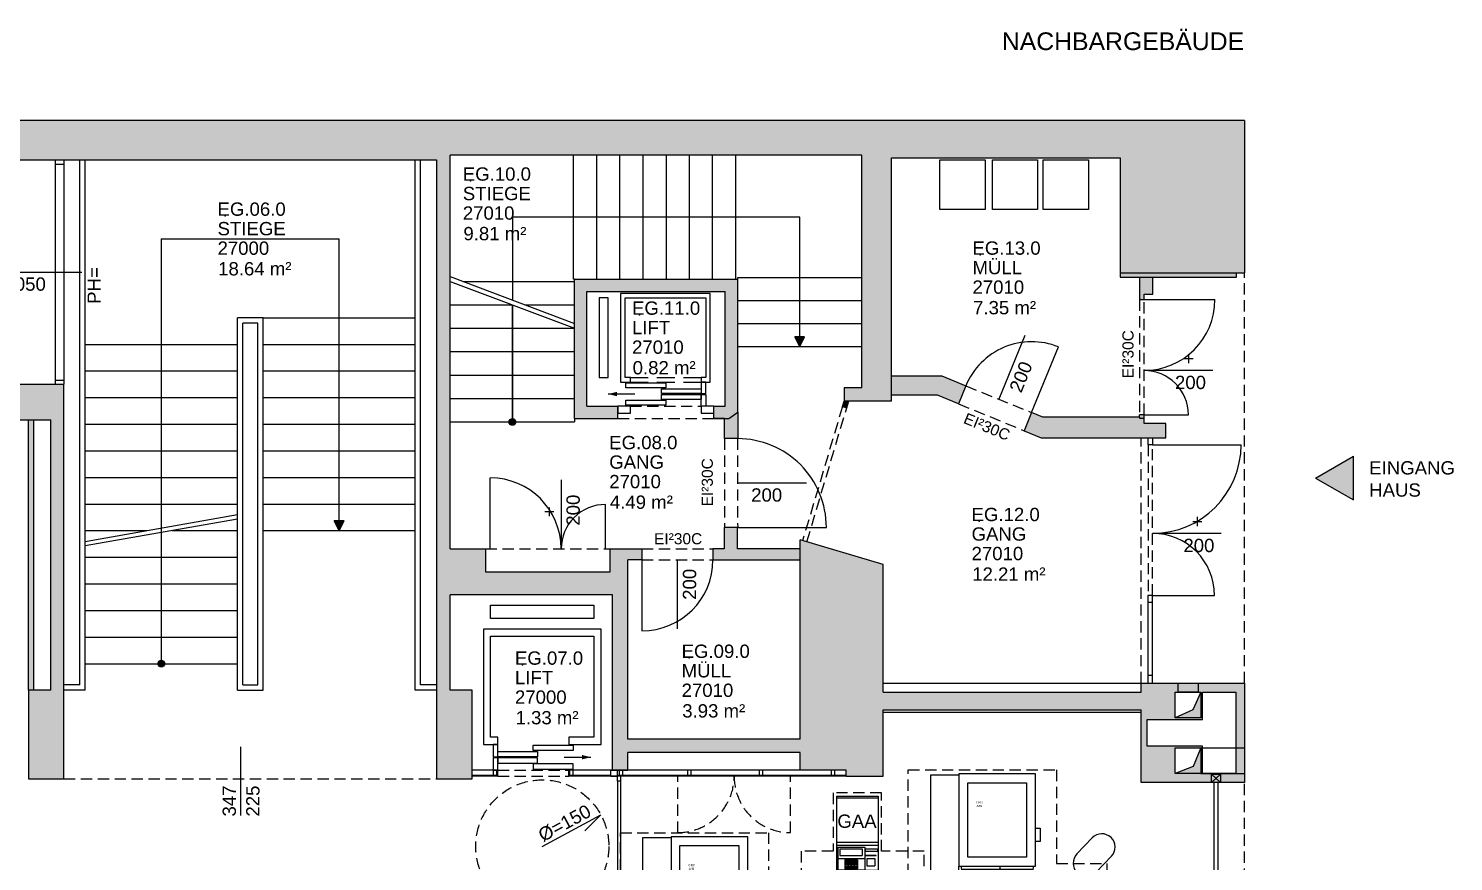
# Model space of a CAD drawing. Header units: centimetres. Extents: x 27325 to 30593, y 7169 to 9080.
# Drawn here: x 28933 to 30540, y 8141 to 9080 of the extents above; entities that cross this region are included whole.
import ezdxf
from ezdxf.enums import TextEntityAlignment as Align

# ---------------------------------------------------------------- set-up
doc = ezdxf.new("R2018")
doc.units = ezdxf.units.CM
doc.header["$LTSCALE"] = 2
doc.linetypes.add('GESTRICHELT', pattern=[0.75, 0.5, -0.25])
doc.linetypes.add('VERDECKT', pattern=[9.525, 6.35, -3.175])
for name, color, linetype in [('ARC-Fenster', 5, 'Continuous'), ('ARC-Fenster-nv', 5, 'Continuous'), ('ARC-Kamin', 7, 'Continuous'), ('ARC-Lift', 7, 'Continuous'), ('ARC-Tueren', 5, 'Continuous'), ('ARC-Tueren-nv', 5, 'Continuous'), ('BE-T', 7, 'Continuous'), ('BE-T-PM', 7, 'Continuous'), ('BE-T-RNBVBF', 7, 'Continuous'), ('BS-BH-AL', 251, 'VERDECKT'), ('BS-G', 30, 'Continuous'), ('BS-STT-A', 203, 'Continuous'), ('BS-WA-C-NT', 253, 'Continuous'), ('BS-WA-C-T', 253, 'Continuous'), ('BS-WA-S-NT', 201, 'Continuous'), ('BS-WA-S-T', 201, 'Continuous'), ('BS-WA-V-NT', 203, 'VERDECKT'), ('BS-WA-V-T', 203, 'VERDECKT'), ('HB-KO-GLA-S', 132, 'Continuous'), ('HB-KO-GLA-V', 134, 'VERDECKT'), ('HB-KO-MET-S', 150, 'Continuous'), ('HB-KO-MET-V', 152, 'VERDECKT'), ('HB-ZU-MOE', 42, 'Continuous'), ('HB-ZU-MOE-SB', 202, 'Continuous'), ('HB-ZU-TE-SB', 16, 'Continuous')]:
    doc.layers.add(name, color=color, linetype=linetype)
doc.styles.add('MOE', font='arial.ttf')
doc.styles.add('RNB', font='arial.ttf', dxfattribs={"width": 0.8})
doc.styles.get("Standard").update_dxf_attribs({"font": 'arial.ttf'})

# ---------------------------------------------------------------- blocks, each defined once
blk = doc.blocks.new('RNB-VBF')
at = {"layer": 'BE-T-PM'}
blk.add_point((0, 0), dxfattribs=at)
at = {"layer": 'BE-T-RNBVBF', "style": 'RNB'}
for tag, p in [('RAUM_NUMMER', (-8.6, 0.1)), ('RAUM_BEZEICHNUNG', (-8.6, -21.9)), ('RAUM_NUMMER_OE', (-8.6, -43.9)), ('FLAECHE', (-7.9, -67.1))]:
    blk.add_attdef(tag, p, '', height=15, dxfattribs=at)
for tag, p, height, flags in [('BELEGUNG_MAX', (72.4, -52.8), 2.5, 9), ('BELEGUNG_AUS_MOEBLIERUNGSPLAN', (72.4, -56.9), 2.5, 9), ('ID', (72.4, -61.1), 2.5, 9), ('ID_RNB', (72.4, -65.3), 2.5, 9), ('RAUM_NUMMER_PLATZHALTER', (-9.2, -89.3), 15, 1), ('BEMERKUNG', (72.4, -69.4), 2.5, 9), ('RAUM_HOEHE', (72.4, -73.4), 2.5, 9), ('RAUM_FUNKTION', (72.4, -77.4), 2.5, 9), ('RAUM_AUFBAU', (72.4, -81.4), 2.5, 9), ('BODENBELAG_AUS_PLAN', (-9.2, -111.3), 15, 1), ('RAUM_MIETEINHEIT', (72.4, -85.4), 2.5, 9)]:
    blk.add_attdef(tag, p, '', height=height, dxfattribs=dict(at, flags=flags))
blk = doc.blocks.new('*U32')
for p, q in [((-23.5, 0), (-23.5, -83.2)), ((-23.5, 0), (23.5, 0)), ((23.5, 0), (23.5, -83.2)), ((-23.5, -1.9), (23.5, -1.9)), ((-23.5, -51.8), (23.5, -51.8)), ((-23.5, -55.3), (23.5, -55.3)), ((-22, -57.3), (-22, -82.8)), ((-22, -57.3), (8.5, -57.3)), ((-19.5, -59.4), (5.6, -59.4)), ((-19.5, -59.4), (-19.5, -66.7)), ((5.6, -59.4), (5.6, -66.7)), ((8.5, -57.3), (8.5, -82.8)), ((9.1, -59.4), (23, -59.4)), ((9.1, -59.4), (9.1, -61.9)), ((9.1, -61.9), (23, -61.9)), ((23, -59.4), (23, -61.9)), ((-22, -70.3), (8.5, -70.3)), ((-19.5, -66.7), (5.6, -66.7)), ((-13.8, -71.8), (-13.8, -81.7)), ((0.2, -74.3), (-13.8, -74.3)), ((0.2, -79.3), (-13.8, -79.3)), ((-13.8, -71.8), (0.2, -71.8)), ((0.2, -76.8), (-13.8, -76.8)), ((-13.5, -72), (-10.6, -72)), ((-13.5, -74.1), (-13.5, -72)), ((-10.6, -74.1), (-13.5, -74.1)), ((-13.5, -74.5), (-10.6, -74.5)), ((-13.5, -76.6), (-13.5, -74.5)), ((-10.6, -76.6), (-13.5, -76.6)), ((-13.5, -76.9), (-10.6, -76.9)), ((-13.5, -79.1), (-13.5, -76.9)), ((-10.6, -79.1), (-13.5, -79.1)), ((-13.5, -79.4), (-10.6, -79.4)), ((-13.5, -81.6), (-13.5, -79.4)), ((-10.6, -72), (-10.6, -74.1)), ((-10.6, -74.5), (-10.6, -76.6)), ((-10.6, -76.9), (-10.6, -79.1)), ((-10.6, -79.4), (-10.6, -81.6)), ((-10.3, -71.8), (-10.3, -81.7)), ((-10, -74.1), (-10, -72)), ((-10, -72), (-7.2, -72)), ((-7.2, -74.1), (-10, -74.1)), ((-10, -76.6), (-10, -74.5)), ((-10, -74.5), (-7.2, -74.5)), ((-7.2, -76.6), (-10, -76.6)), ((-10, -79.1), (-10, -76.9)), ((-10, -76.9), (-7.2, -76.9)), ((-7.2, -79.1), (-10, -79.1)), ((-10, -81.6), (-10, -79.4)), ((-10, -79.4), (-7.2, -79.4)), ((-7.2, -72), (-7.2, -74.1)), ((-7.2, -74.5), (-7.2, -76.6)), ((-7.2, -76.9), (-7.2, -79.1)), ((-7.2, -79.4), (-7.2, -81.6)), ((-6.9, -71.8), (-6.9, -81.7)), ((-6.6, -74.1), (-6.6, -72)), ((-6.6, -72), (-3.7, -72)), ((-3.7, -74.1), (-6.6, -74.1)), ((-6.6, -74.5), (-3.7, -74.5)), ((-6.6, -76.6), (-6.6, -74.5)), ((-3.7, -76.6), (-6.6, -76.6)), ((-6.6, -79.1), (-6.6, -76.9)), ((-6.6, -76.9), (-3.7, -76.9)), ((-3.7, -79.1), (-6.6, -79.1)), ((-6.6, -81.6), (-6.6, -79.4)), ((-6.6, -79.4), (-3.7, -79.4)), ((-3.7, -72), (-3.7, -74.1)), ((-3.7, -74.5), (-3.7, -76.6)), ((-3.7, -76.9), (-3.7, -79.1)), ((-3.7, -79.4), (-3.7, -81.6)), ((-3.5, -71.8), (-3.5, -81.7)), ((-3.2, -74.1), (-3.2, -72)), ((-3.2, -72), (-0.1, -72)), ((-0.1, -74.1), (-3.2, -74.1)), ((-3.2, -74.5), (-0.1, -74.5)), ((-3.2, -76.6), (-3.2, -74.5)), ((-0.1, -76.6), (-3.2, -76.6)), ((-3.2, -79.1), (-3.2, -76.9)), ((-3.2, -76.9), (-0.1, -76.9)), ((-0.1, -79.1), (-3.2, -79.1)), ((-3.2, -81.6), (-3.2, -79.4)), ((-3.2, -79.4), (-0.1, -79.4)), ((-0.1, -72), (-0.1, -74.1)), ((-0.1, -74.5), (-0.1, -76.6)), ((-0.1, -76.9), (-0.1, -79.1)), ((-0.1, -79.4), (-0.1, -81.6)), ((0.2, -71.8), (0.2, -81.7)), ((9.5, -66.4), (21.5, -66.4)), ((9.5, -66.8), (9.5, -66.4)), ((9.5, -66.8), (21.5, -66.8)), ((11, -70.3), (20, -70.3)), ((11, -70.3), (11, -78.3)), ((11, -78.3), (20, -78.3)), ((20, -70.3), (20, -78.3)), ((21.5, -66.8), (21.5, -66.4)), ((-23.5, -83.2), (23.5, -83.2)), ((-22, -82.8), (8.5, -82.8)), ((-13.8, -81.7), (0.2, -81.7)), ((-10.6, -81.6), (-13.5, -81.6)), ((-7.2, -81.6), (-10, -81.6)), ((-3.7, -81.6), (-6.6, -81.6)), ((-0.1, -81.6), (-3.2, -81.6))]:
    blk.add_line(p, q)
at = {"linetype": 'VERDECKT'}
blk.add_lwpolyline([(27.3, 3.8), (-27.3, 3.8), (-27.3, -62), (-63.3, -62), (-63.3, -155), (75.3, -155), (75.3, -62), (27.3, -62), (27.3, 3.8), (27.3, 3.8)], close=True, dxfattribs=at)
at = {"style": 'MOE'}
blk.add_attdef('BEZEICHNUNG', (-22.4, -35.6), '', height=15, dxfattribs=at)
at = {"style": 'MOE', "flags": 1}
for tag, p in [('INVENTARNUMMER', (-22.4, -101.1)), ('HERSTELLER', (-22.4, -116.1)), ('DB_ID', (-22.4, -131.1)), ('BEMERKUNG', (-22.4, -146.1))]:
    blk.add_attdef(tag, p, '', height=12.5, dxfattribs=at)
blk = doc.blocks.new('*U16')
blk.add_hatch(color=7).paths.add_polyline_path([(3.75, 0, 1), (-3.75, 0, 1)])
at = {"color": 7}
blk.add_line((0, 479), (0, 0), dxfattribs=at)
blk.add_circle((0, 0), 3.75, dxfattribs=at)
blk = doc.blocks.new('*U17')
blk.add_hatch(color=7).paths.add_polyline_path([(5.5, 317.9), (0, 329), (-5.5, 317.9)])
at = {"color": 7}
for p, q in [((0, 329), (-5.5, 317.9)), ((0, 329), (0, 0)), ((0, 329), (5.5, 317.9)), ((-5.5, 317.9), (5.5, 317.9))]:
    blk.add_line(p, q, dxfattribs=at)
blk = doc.blocks.new('*U18')
blk.add_hatch(color=7).paths.add_polyline_path([(3.7, 0, 1), (-3.7, 0, 1)])
at = {"color": 7}
blk.add_line((0, 132.1), (0, 0), dxfattribs=at)
blk.add_circle((0, 0), 3.75, dxfattribs=at)
blk = doc.blocks.new('*U19')
blk.add_hatch(color=7).paths.add_polyline_path([(5.5, 134.9), (0, 146), (-5.5, 134.9)])
at = {"color": 7}
for p, q in [((0, 146), (-5.5, 134.9)), ((0, 146), (0, 0)), ((0, 146), (5.5, 134.9)), ((-5.5, 134.9), (5.5, 134.9))]:
    blk.add_line(p, q, dxfattribs=at)
blk = doc.blocks.new('*U85')
at = {"layer": 'ARC-Tueren-nv'}
blk.add_line((0, -77.6), (0, 0), dxfattribs=at)
at = {"layer": 'ARC-Tueren-nv', "flags": 1}
for tag, p in [('FLAECHE', (-104, 60.3)), ('MATERIAL', (-104, 50.3)), ('FARBE', (-104, 41.7)), ('BEMERKUNG', (-104, 33.2)), ('ANLAGENGRUPPE', (-104, 17.8)), ('DB_ID', (-104, 24.6))]:
    blk.add_attdef(tag, p, '', height=5, dxfattribs=at)
at = {"layer": 'ARC-Tueren-nv'}
blk.add_attdef('TUER-NR', text='', height=12.5, dxfattribs=at).set_placement((0, 1.9), align=Align.CENTER)
for tag, p in [('BREITE', (-5.6, -78.7)), ('HOEHE', (21, -78.8))]:
    blk.add_attdef(tag, p, '', height=15, rotation=90, dxfattribs=at)
blk = doc.blocks.new('*U31')
at = {"layer": 'ARC-Fenster'}
for p, q in [((-126.5, -44.6), (126.5, -44.6)), ((-126.5, -54.6), (126.5, -54.6))]:
    blk.add_line(p, q, dxfattribs=at)
at = {"layer": 'ARC-Fenster-nv'}
for p, q in [((0, -172.9), (0, -24.6)), ((-121.7, -54.6), (-121.7, -44.6)), ((121.7, -54.6), (121.7, -44.6))]:
    blk.add_line(p, q, dxfattribs=at)
blk.add_text('PH=', height=15, rotation=180, dxfattribs=at).set_placement((35.8, -3.1))
at = {"layer": 'ARC-Fenster-nv', "flags": 1}
for tag, p in [('FLAECHE', (-128, 79.7)), ('TIEFE', (-128, 63.1)), ('MATERIAL', (-128, 71.4)), ('AUSSENJALOUSIE', (-128, 46.3)), ('FENSTERTYP', (-128, 54.7)), ('ANTRIEB', (-128, 38)), ('G-WERT', (-128, 29.7)), ('FARBE', (-128, 21.3)), ('BEMERKUNG', (-128, 13)), ('ANLAGENGRUPPE', (-128, -2.1)), ('DB_ID', (-128, 4.7))]:
    blk.add_attdef(tag, p, '', height=5, dxfattribs=at)
at = {"layer": 'ARC-Fenster-nv'}
for tag, rotation, p in [('PH', 180, (-12.3, -17.9)), ('BRANDSCHUTZ-KL', 360, (-19.8, -130.7))]:
    blk.add_attdef(tag, text='', height=15, rotation=rotation, dxfattribs=at).set_placement(p, align=Align.TOP_LEFT)
at = {"layer": 'ARC-Fenster-nv', "flags": 2}
blk.add_attdef('BREITE1', (-6, -111.4), '', height=15, rotation=90, dxfattribs=at)
at = {"layer": 'ARC-Fenster-nv'}
blk.add_attdef('HOEHE', (21.1, -111.6), '', height=15, rotation=90, dxfattribs=at)
blk = doc.blocks.new('*U41')
for p, q in [((-40.6, -103.8), (-40.3, -109.9)), ((-40.4, -107.4), (40.4, -107.4)), ((-38.3, -110.3), (-39.8, -110.3)), ((-38.1, -110.6), (-37.9, -114.7)), ((-36.2, -107.4), (-36.2, -114.7)), ((3.5, -113.9), (3.5, -103.8)), ((5.3, -113.2), (5.3, -107.4)), ((36.1, -107.4), (36.1, -110)), ((39.8, -110.3), (36.4, -110.3)), ((40.5, -103.8), (40.3, -109.8)), ((-36.5, -115), (-37.6, -115)), ((3.5, -113), (-36.2, -113)), ((-36.2, -113.7), (-36.1, -113.7)), ((-30.4, -114.5), (-30.4, -121.4)), ((-28.4, -123.4), (-4.4, -123.4)), ((-2.4, -114.5), (-2.4, -121.4))]:
    blk.add_line(p, q)
at = {"linetype": 'VERDECKT'}
blk.add_lwpolyline([(-100.3, 4.6), (66.8, 4.6), (66.8, -100.9), (123.6, -100.9), (123.6, -247.4), (123.6, -247.4), (123.6, -247.4), (123.6, -247.4), (123.6, -247.4), (-100.3, -247.4)], close=True, dxfattribs=at)
for points in [[(43.2, 0), (-43.2, 0), (-43.2, -103.8), (43.2, -103.8)], [(-33.2, -10), (33.2, -10), (33.2, -93.8), (-33.2, -93.8)]]:
    blk.add_lwpolyline(points, close=True)
for points in [[(-43.2, -1.3), (-75.3, -1.3), (-75.3, -108.8), (-43.2, -108.8), (-43.2, -103.8)], [(43.2, -61), (48.3, -61), (48.3, -76.2), (43.2, -76.2)]]:
    blk.add_lwpolyline(points)
for centre, radius, start, end in [((-39.8, -109.8), 0.5, 182.001, 270), ((-38.3, -110.6), 0.29, 0.3052, 83.7732), ((-16.3, 92.1), 201.5, 264.3358, 275.642), ((36.4, -110), 0.3, 180.5003, 270), ((39.8, -109.8), 0.5, 269.9971, 357.9975), ((-37.6, -114.7), 0.3, 182.0016, 270), ((-36.5, -114.7), 0.3, 270, 359.4997), ((-35.9, -113.7), 0.2, 177.7531, 263.1425), ((-16.2, 50), 165.1, 263.1422, 277.3202), ((-28.4, -121.4), 2, 180, 269.9946), ((-4.4, -121.4), 2, 269.9946, 0), ((4.8, -113.2), 0.5, 277.32, 359.5002)]:
    blk.add_arc(centre, radius, start, end)
blk.add_ellipse((19.9, 66.7), major_axis=(0, 177.4), ratio=0.972504, start_param=3.057159, end_param=3.236086)
at = {"lineweight": 30, "flags": 104}
blk.add_attdef('BEZEICHNUNG', text='', height=15, dxfattribs=at).set_placement((-23.7, -30.8), align=Align.TOP_LEFT)
at = {"style": 'MOE', "flags": 1}
for tag, p in [('INVENTARNUMMER', (-68.2, -146.1)), ('HERSTELLER', (-68.2, -161.1)), ('DB_ID', (-68.2, -176.1)), ('BEMERKUNG', (-68.2, -191.1))]:
    blk.add_attdef(tag, p, '', height=12.5, dxfattribs=at)
blk = doc.blocks.new('*U81')
for p, q in [((0, 15), (25, 15)), ((25, -15), (0, -15))]:
    blk.add_line(p, q)
for centre, start, end in [((0, 0), 90, 270), ((25, 0), 270, 90)]:
    blk.add_arc(centre, 15, start, end)
at = {"style": 'MOE', "flags": 1}
for tag, p, height in [('BEZEICHNUNG', (-5.2, -48.6), 15), ('HOEHE', (-5.2, -66.3), 12.5), ('HERSTELLER', (-5.2, -82.8), 12.5), ('INVENTARNUMMER', (-5.2, -101), 12.5)]:
    blk.add_attdef(tag, p, '', height=height, dxfattribs=at)
blk = doc.blocks.new('*U210')
at = {"layer": 'ARC-Tueren'}
for p, q in [((-49.6, -30.8), (-49.6, -80.8)), ((80.4, -30.8), (80.4, -110.8))]:
    blk.add_line(p, q, dxfattribs=at)
for centre, radius, start, end in [((-49.6, -30.8), 50, 270, 0), ((80.4, -30.8), 80, 180, 270)]:
    blk.add_arc(centre, radius, start, end, dxfattribs=at)
at = {"layer": 'ARC-Tueren-nv'}
blk.add_line((0.4, -108.4), (0.4, -30.8), dxfattribs=at)
at = {"layer": 'ARC-Tueren-nv', "insert": (21.5, -75.2), "char_height": 15, "width": 48.816, "attachment_point": 1, "rotation": 270}
blk.add_mtext('+', dxfattribs=at)
at = {"layer": 'ARC-Tueren-nv', "flags": 1}
for tag, p in [('TUERTYP', (-98.7, 37.7)), ('FLAECHE', (-98.7, 29.2)), ('ANSCHLAGTYP', (-98.7, 12)), ('DORNMASS', (-98.7, 20.6)), ('MATERIAL', (-98.7, 3.5)), ('FARBE', (-98.7, -5.1)), ('BEMERKUNG', (-98.7, -13.7)), ('ANLAGENGRUPPE', (-98.7, -29.4)), ('DB_ID', (-98.7, -22.3))]:
    blk.add_attdef(tag, p, '', height=5, dxfattribs=at)
at = {"layer": 'ARC-Tueren-nv'}
for tag, p in [('BRANDSCHUTZ-KL', (18.6, -19.1)), ('TUER-NR', (0.4, -30.7))]:
    blk.add_attdef(tag, text='', height=12.5, dxfattribs=at).set_placement(p, align=Align.CENTER)
at = {"layer": 'ARC-Tueren-nv', "flags": 2}
for tag, p in [('BREITE1', (5.8, -47.8)), ('BREITE2', (6.6, -86.1))]:
    blk.add_attdef(tag, p, '', height=15, rotation=270, dxfattribs=at)
at = {"layer": 'ARC-Tueren-nv'}
blk.add_attdef('HOEHE', (-20.6, -65.8), '', height=15, rotation=270, dxfattribs=at)
blk = doc.blocks.new('*U211')
at = {"layer": 'ARC-Tueren'}
for p, q in [((-69.6, -18.6), (-69.6, -88.6)), ((100.4, -18.6), (100.4, -118.6))]:
    blk.add_line(p, q, dxfattribs=at)
for centre, radius, start, end in [((-69.6, -18.6), 70, 270, 0), ((100.4, -18.6), 100, 180, 270)]:
    blk.add_arc(centre, radius, start, end, dxfattribs=at)
at = {"layer": 'ARC-Tueren-nv'}
blk.add_line((0.4, -96.2), (0.4, -18.6), dxfattribs=at)
at = {"layer": 'ARC-Tueren-nv', "insert": (21.5, -63.1), "char_height": 15, "width": 48.816, "attachment_point": 1, "rotation": 270}
blk.add_mtext('+', dxfattribs=at)
at = {"layer": 'ARC-Tueren-nv', "flags": 1}
for tag, p in [('TUERTYP', (-98.7, 49.9)), ('FLAECHE', (-98.7, 41.3)), ('DORNMASS', (-98.7, 32.8)), ('ANSCHLAGTYP', (-98.7, 24.2)), ('MATERIAL', (-98.7, 15.6)), ('FARBE', (-98.7, 7.1)), ('BEMERKUNG', (-98.7, -1.5)), ('ANLAGENGRUPPE', (-98.7, -17.2)), ('DB_ID', (-98.7, -10.1))]:
    blk.add_attdef(tag, p, '', height=5, dxfattribs=at)
at = {"layer": 'ARC-Tueren-nv'}
for tag, p in [('BRANDSCHUTZ-KL', (0.1, -1.7)), ('TUER-NR', (0.4, -18.6))]:
    blk.add_attdef(tag, text='', height=12.5, dxfattribs=at).set_placement(p, align=Align.CENTER)
at = {"layer": 'ARC-Tueren-nv', "flags": 2}
for tag, p in [('BREITE1', (5.8, -26.7)), ('BREITE2', (6.6, -73.9))]:
    blk.add_attdef(tag, p, '', height=15, rotation=270, dxfattribs=at)
at = {"layer": 'ARC-Tueren-nv'}
blk.add_attdef('HOEHE', (-20.6, -53.6), '', height=15, rotation=270, dxfattribs=at)
blk = doc.blocks.new('*U194')
at = {"layer": 'ARC-Tueren'}
blk.add_line((-40, -22.4), (-40, -102.4), dxfattribs=at)
blk.add_arc((-40, -22.4), 80, 270, 0, dxfattribs=at)
at = {"layer": 'ARC-Tueren-nv'}
blk.add_line((0, -100), (0, -22.4), dxfattribs=at)
at = {"layer": 'ARC-Tueren-nv', "flags": 1}
for tag, p in [('TUERTYP', (-99.1, 46.1)), ('FLAECHE', (-99.1, 37.6)), ('DORNMASS', (-99.1, 29)), ('ANSCHLAGTYP', (-99.1, 20.4)), ('MATERIAL', (-99.1, 11.9)), ('FARBE', (-99.1, 3.3)), ('DB_ID', (-99.1, -3.8)), ('ANLAGENGRUPPE', (-99.1, -10.9))]:
    blk.add_attdef(tag, p, '', height=5, dxfattribs=at)
at = {"layer": 'ARC-Tueren-nv'}
for tag, p in [('BRANDSCHUTZ-KL', (0.6, 17.6)), ('TUER-NR', (-32.6, -38.4))]:
    blk.add_attdef(tag, text='', height=12.5, rotation=180, dxfattribs=at).set_placement(p, align=Align.CENTER)
blk.add_attdef('BEMERKUNG', text='', height=12.5, dxfattribs=at).set_placement((3.7, -5.3), align=Align.CENTER)
blk.add_attdef('HOEHE', (-21, -37.7), '', height=15, rotation=270, dxfattribs=at)
at = {"layer": 'ARC-Tueren-nv', "flags": 2}
blk.add_attdef('BREITE1', (6, -37.7), '', height=15, rotation=270, dxfattribs=at)
blk = doc.blocks.new('*U195')
at = {"layer": 'ARC-Tueren'}
blk.add_line((-50, -22.4), (-50, -122.4), dxfattribs=at)
blk.add_arc((-50, -22.4), 100, 270, 0, dxfattribs=at)
at = {"layer": 'ARC-Tueren-nv'}
blk.add_line((0, -100), (0, -22.4), dxfattribs=at)
at = {"layer": 'ARC-Tueren-nv', "flags": 1}
for tag, p in [('TUERTYP', (-99.1, 46.1)), ('FLAECHE', (-99.1, 37.6)), ('DORNMASS', (-99.1, 29)), ('ANSCHLAGTYP', (-99.1, 20.4)), ('MATERIAL', (-99.1, 11.9)), ('FARBE', (-99.1, 3.3)), ('DB_ID', (-99.1, -3.8)), ('ANLAGENGRUPPE', (-99.1, -10.9))]:
    blk.add_attdef(tag, p, '', height=5, dxfattribs=at)
at = {"layer": 'ARC-Tueren-nv'}
for tag, p in [('BRANDSCHUTZ-KL', (0.8, 5.6)), ('BEMERKUNG', (3.7, -5.3))]:
    blk.add_attdef(tag, text='', height=12.5, dxfattribs=at).set_placement(p, align=Align.CENTER)
blk.add_attdef('TUER-NR', text='', height=12.5, rotation=180, dxfattribs=at).set_placement((-32.6, -38.4), align=Align.CENTER)
blk.add_attdef('HOEHE', (-21, -37.7), '', height=15, rotation=270, dxfattribs=at)
at = {"layer": 'ARC-Tueren-nv', "flags": 2}
blk.add_attdef('BREITE1', (6, -37.7), '', height=15, rotation=270, dxfattribs=at)
blk = doc.blocks.new('*U196')
at = {"layer": 'ARC-Tueren'}
blk.add_line((-40, -12.4), (-40, -92.4), dxfattribs=at)
blk.add_arc((-40, -12.4), 80, 270, 0, dxfattribs=at)
at = {"layer": 'ARC-Tueren-nv'}
blk.add_line((0, -90), (0, -12.4), dxfattribs=at)
at = {"layer": 'ARC-Tueren-nv', "flags": 1}
for tag, p in [('TUERTYP', (-99.1, 56.1)), ('FLAECHE', (-99.1, 47.6)), ('ANSCHLAGTYP', (-99.1, 30.4)), ('DORNMASS', (-99.1, 39)), ('MATERIAL', (-99.1, 21.9)), ('FARBE', (-99.1, 13.3)), ('ANLAGENGRUPPE', (-99.1, -0.9)), ('DB_ID', (-99.1, 6.2))]:
    blk.add_attdef(tag, p, '', height=5, dxfattribs=at)
at = {"layer": 'ARC-Tueren-nv'}
for tag, p in [('BRANDSCHUTZ-KL', (0.8, 5.2)), ('BEMERKUNG', (3.7, 4.7)), ('TUER-NR', (-29.9, -92.8))]:
    blk.add_attdef(tag, text='', height=12.5, dxfattribs=at).set_placement(p, align=Align.CENTER)
at = {"layer": 'ARC-Tueren-nv', "flags": 2}
blk.add_attdef('BREITE1', (-6, -57.4), '', height=15, rotation=90, dxfattribs=at)
at = {"layer": 'ARC-Tueren-nv'}
blk.add_attdef('HOEHE', (21, -57.4), '', height=15, rotation=90, dxfattribs=at)
blk = doc.blocks.new('*U212')
at = {"layer": 'ARC-Tueren'}
for p, q in [((-49.6, -18.6), (-49.6, -68.6)), ((80.4, -18.6), (80.4, -98.6))]:
    blk.add_line(p, q, dxfattribs=at)
for centre, radius, start, end in [((-49.6, -18.6), 50, 270, 0), ((80.4, -18.6), 80, 180, 270)]:
    blk.add_arc(centre, radius, start, end, dxfattribs=at)
at = {"layer": 'ARC-Tueren-nv'}
blk.add_line((0.4, -96.2), (0.4, -18.6), dxfattribs=at)
at = {"layer": 'ARC-Tueren-nv', "insert": (21.5, -54.2), "char_height": 15, "width": 48.816, "attachment_point": 1, "rotation": 270}
blk.add_mtext('+', dxfattribs=at)
at = {"layer": 'ARC-Tueren-nv', "flags": 1}
for tag, p in [('TUERTYP', (-98.7, 49.9)), ('FLAECHE', (-98.7, 41.3)), ('DORNMASS', (-98.7, 32.8)), ('ANSCHLAGTYP', (-98.7, 24.2)), ('MATERIAL', (-98.7, 15.6)), ('FARBE', (-98.7, 7.1)), ('BEMERKUNG', (-98.7, -1.5)), ('ANLAGENGRUPPE', (-98.7, -17.2)), ('DB_ID', (-98.7, -10.1))]:
    blk.add_attdef(tag, p, '', height=5, dxfattribs=at)
at = {"layer": 'ARC-Tueren-nv'}
for tag, p in [('BRANDSCHUTZ-KL', (0.1, -1.7)), ('TUER-NR', (0.4, -18.6))]:
    blk.add_attdef(tag, text='', height=12.5, dxfattribs=at).set_placement(p, align=Align.CENTER)
at = {"layer": 'ARC-Tueren-nv', "flags": 2}
for tag, p in [('BREITE1', (5.8, -27.5)), ('BREITE2', (6.6, -65.1))]:
    blk.add_attdef(tag, p, '', height=15, rotation=270, dxfattribs=at)
at = {"layer": 'ARC-Tueren-nv'}
blk.add_attdef('HOEHE', (-20.6, -44.7), '', height=15, rotation=270, dxfattribs=at)

msp = doc.modelspace()

# ---------------------------------------------------------------- hatches: boundary and pattern name
at = {"layer": 'ARC-Kamin'}
h = msp.add_hatch(color=256, dxfattribs=at)
h.paths.add_polyline_path([(30225.7, 8302.8), (30254.6, 8302.8), (30254.6, 8331.9), (30245.8, 8311.8)])
h.paths.add_polyline_path([(30254.6, 8269.1), (30246.2, 8248.1), (30225.7, 8239.9), (30254.6, 8239.9)])
at = {"layer": 'BE-T'}
msp.add_hatch(color=256, dxfattribs=at).paths.add_polyline_path([(30384.1, 8573.2), (30426.6, 8548.7), (30426.6, 8597.7)])
at = {"layer": 'BS-WA-C-NT'}
h = msp.add_hatch(color=256, dxfattribs=at)
h.dxf.hatch_style = 1
h.paths.add_polyline_path([(30294.8, 8804.4), (30163.6, 8804.4), (30163.6, 8799.6), (30294.8, 8799.6)])
h.paths.add_polyline_path([(30200.6, 8799.6), (30185.6, 8799.6), (30185.6, 8774.6), (30190.6, 8774.6), (30190.6, 8780.6), (30200.6, 8780.6)])
h.paths.add_polyline_path([(30190.6, 8644.6), (30185.6, 8644.6), (30185.6, 8641.7), (30185.6, 8640.6), (30190.6, 8640.6)])
h = msp.add_hatch(color=256, dxfattribs=at)
h.dxf.hatch_style = 1
h.paths.add_polyline_path([(29857.7, 8659.9), (29852.5, 8659.9), (29850.7, 8653.9), (29855.5, 8652.5)])
msp.add_hatch(color=256, dxfattribs=at).paths.add_polyline_path([(28939, 8638.9), (28933, 8638.9), (28933, 8333.9), (28939, 8333.9)])
at = {"layer": 'BS-WA-C-T'}
h = msp.add_hatch(color=256, dxfattribs=at)
h.dxf.hatch_style = 1
h.paths.add_polyline_path([(29591.5, 8441.4), (29591.5, 8243.9), (29608.5, 8243.9), (29608.5, 8263.9), (29803, 8263.9), (29803, 8243.9), (29855, 8243.9), (29855, 8236.9), (29896.4, 8236.9), (29896.4, 8311.9), (30187.4, 8311.9), (30187.4, 8229.9), (30304, 8229.9), (30304, 8341.9), (30187.4, 8341.9), (30187.4, 8331.9), (29896.4, 8331.9), (29896.4, 8475.8), (29803, 8503.6), (29803, 8278.9), (29608.5, 8278.9), (29608.5, 8480.9), (29624.6, 8480.9), (29624.6, 8493.4), (29588.6, 8493.4), (29588.6, 8467.3), (29448.3, 8467.5), (29448.3, 8493.4), (29408.5, 8493.4), (29408.5, 8937.4), (29872.5, 8937.4), (29872.5, 8674.9), (29852.5, 8674.9), (29852.5, 8659.9), (29906, 8659.9), (29906, 8934.1), (30163.6, 8934.1), (30163.6, 8804.4), (30304, 8804.4), (30304, 8976.4), (28900.5, 8976.4), (28900.5, 8931.9), (29393, 8931.9), (29393, 8233.9), (29433, 8233.9), (29433, 8333.9), (29408.5, 8333.9), (29408.5, 8441.4)])
h.paths.add_polyline_path([(30194, 8300.9), (30256.6, 8300.9), (30256.6, 8331.9), (30294, 8331.9), (30294, 8239.9), (30256.6, 8239.9), (30256.6, 8271), (30194, 8271)], flags=16)
h.paths.add_polyline_path([(30225.7, 8331.9), (30254.6, 8331.9), (30254.6, 8302.8), (30225.7, 8302.8)], flags=16)
h.paths.add_polyline_path([(30225.7, 8269.1), (30254.6, 8269.1), (30254.6, 8239.9), (30225.7, 8239.9)], flags=16)
for points in [[(29732.5, 8797.4), (29548.5, 8797.4), (29548.5, 8640.4), (29597.5, 8640.4), (29597.5, 8654.4), (29562.5, 8654.4), (29562.5, 8783.4), (29718.5, 8783.4), (29718.5, 8654.4), (29705.5, 8654.4), (29705.5, 8640.4), (29722.5, 8640.4), (29732.5, 8647.4)], [(28973, 8678.9), (28896.5, 8678.9), (28896.4, 8639), (28958, 8638.9), (28958, 8333.9), (28933, 8333.9), (28933, 8233.9), (28973, 8233.9)]]:
    msp.add_hatch(color=256, dxfattribs=at).paths.add_polyline_path(points)
h = msp.add_hatch(color=256, dxfattribs=at)
h.dxf.hatch_style = 1
h.paths.add_polyline_path([(29989.8, 8677.2), (29962.6, 8688.3), (29906, 8688.3), (29906, 8666.5), (29957.8, 8666.5), (29981.5, 8656.8)])
h.paths.add_polyline_path([(30215.1, 8634.7), (30190.6, 8634.7), (30190.6, 8640.6), (30185.6, 8640.6), (30185.6, 8641.7), (30076.7, 8641.7), (30063.9, 8647), (30055.5, 8626.6), (30074.8, 8618.7), (30215.1, 8618.7)])
h = msp.add_hatch(color=256, dxfattribs=at)
h.dxf.hatch_style = 1
h.paths.add_polyline_path([(29732.5, 8647.4), (29722.5, 8640.4), (29717.5, 8640.4), (29717.5, 8617.6), (29732.5, 8617.6)])
h.paths.add_polyline_path([(29803, 8493.4), (29732.4, 8493.5), (29732.4, 8517.6), (29717.4, 8517.6), (29717.4, 8493.4), (29711.1, 8493.4), (29704.6, 8493.3), (29704.6, 8480.9), (29803, 8480.9)])

# ---------------------------------------------------------------- linework, layer by layer
at = {"layer": 'ARC-Kamin'}
for p, q in [((30254.6, 8269.1), (30304, 8269.1)), ((30254.6, 8239.9), (30304, 8239.9))]:
    msp.add_line(p, q, dxfattribs=at)
msp.add_lwpolyline([(30229.3, 8341.9), (30251.7, 8341.9), (30251.7, 8331.9), (30229.3, 8331.9)], close=True, dxfattribs=at)
for points in [[(30254.6, 8331.9), (30245.8, 8311.8), (30225.7, 8302.8)], [(30254.6, 8269.1), (30246.2, 8248.1), (30225.7, 8239.9)]]:
    msp.add_lwpolyline(points, dxfattribs=at)
at = {"layer": 'ARC-Lift', "linetype": 'GESTRICHELT', "ltscale": 20}
for p, q in [((29611.5, 8686.4), (29691.5, 8686.4)), ((29611.5, 8681.4), (29691.5, 8681.4))]:
    msp.add_line(p, q, dxfattribs=at)
at = {"layer": 'ARC-Lift'}
for p, q in [((29616.5, 8667.9), (29586.5, 8667.9)), ((29537, 8258.4), (29567, 8258.4))]:
    msp.add_line(p, q, dxfattribs=at)
for points in [[(29576.5, 8686.4), (29586.5, 8686.4), (29586.5, 8776.4), (29576.5, 8776.4)], [(29611.5, 8686.4), (29605.5, 8686.4), (29605.5, 8776.4), (29696.5, 8776.4), (29696.5, 8686.4), (29691.5, 8686.4), (29691.5, 8681.4), (29696.5, 8681.4), (29701.5, 8681.4), (29701.5, 8781.4), (29600.5, 8781.4), (29600.5, 8681.4), (29611.5, 8681.4)], [(29606.5, 8680.4), (29651.5, 8680.4), (29651.5, 8674.9), (29606.5, 8674.9)], [(29691.5, 8668.4), (29696.5, 8668.4), (29696.5, 8681.4), (29691.5, 8681.4)], [(29606.5, 8660.9), (29651.5, 8660.9), (29651.5, 8655.4), (29606.5, 8655.4)], [(29646.5, 8673.9), (29691.5, 8673.9), (29691.5, 8668.4), (29646.5, 8668.4)], [(29646.5, 8667.4), (29691.5, 8667.4), (29691.5, 8661.9), (29646.5, 8661.9)], [(29696.5, 8654.4), (29691.5, 8654.4), (29691.5, 8667.4), (29696.5, 8667.4)], [(29611.5, 8654.4), (29597.5, 8654.4), (29597.5, 8646.4), (29611.5, 8646.4)], [(29691.5, 8646.4), (29705.5, 8646.4), (29705.5, 8654.4), (29691.5, 8654.4)], [(29454, 8429.7), (29570.5, 8429.7), (29570.5, 8414.7), (29454, 8414.7)], [(29542, 8272.9), (29578.5, 8272.9), (29578.5, 8402.9), (29446, 8402.9), (29446, 8272.9), (29462, 8272.9), (29462, 8280.9), (29454, 8280.9), (29454, 8394.9), (29570.5, 8394.9), (29570.5, 8280.9), (29542, 8280.9)], [(29457, 8258.9), (29462, 8258.9), (29462, 8272.9), (29457, 8272.9)], [(29457, 8243.9), (29462, 8243.9), (29462, 8257.9), (29457, 8257.9)], [(29462, 8264.9), (29507, 8264.9), (29507, 8258.9), (29462, 8258.9)], [(29462, 8251.9), (29507, 8251.9), (29507, 8257.9), (29462, 8257.9)], [(29502, 8271.9), (29547, 8271.9), (29547, 8265.9), (29502, 8265.9)], [(29502, 8244.9), (29547, 8244.9), (29547, 8250.9), (29502, 8250.9)]]:
    msp.add_lwpolyline(points, close=True, dxfattribs=at)
for points in [[(29596.5, 8670.4), (29596.5, 8665.4), (29586.5, 8667.9)], [(29557, 8260.9), (29557, 8255.9), (29567, 8258.4)]]:
    msp.add_solid(points, dxfattribs=at)
at = {"layer": 'BE-T'}
for p, q in [((30384.1, 8573.2), (30426.6, 8597.7)), ((30426.6, 8548.7), (30426.6, 8597.7)), ((30384.1, 8573.2), (30426.6, 8548.7))]:
    msp.add_line(p, q, dxfattribs=at)
at = {"layer": 'BS-BH-AL', "linetype": 'Continuous'}
msp.add_lwpolyline([(29512.2, 8157.9), (29578.3, 8193.5), (29560.3, 8175.6)], dxfattribs=at)
at = {"layer": 'BS-BH-AL'}
msp.add_circle((29512.2, 8157.9), 75, dxfattribs=at)
at = {"layer": 'BS-G'}
for p, q in [((28991, 8339.9), (28991, 8931.9)), ((28997, 8333.9), (28997, 8931.9)), ((29369, 8333.9), (29369, 8931.9)), ((29375, 8339.9), (29375, 8931.9)), ((29168.5, 8333.9), (29168.5, 8753.9)), ((29197.5, 8753.9), (29168.5, 8753.9)), ((29174.5, 8339.9), (29174.5, 8747.9)), ((29191.5, 8747.9), (29174.5, 8747.9)), ((29191.5, 8339.9), (29191.5, 8747.9)), ((29197.5, 8333.9), (29197.5, 8753.9)), ((28991, 8339.9), (28973, 8339.9)), ((29174.5, 8339.9), (29191.5, 8339.9)), ((29393, 8339.9), (29375, 8339.9)), ((28997, 8333.9), (28973, 8333.9)), ((29168.5, 8333.9), (29197.5, 8333.9)), ((29393, 8333.9), (29369, 8333.9))]:
    msp.add_line(p, q, dxfattribs=at)
at = {"layer": 'BS-STT-A'}
for p, q in [((29547.5, 8797.4), (29547.5, 8937.4)), ((29573.6, 8797.4), (29573.6, 8937.4)), ((29599.8, 8797.4), (29599.8, 8937.4)), ((29625.9, 8797.4), (29625.9, 8937.4)), ((29652.1, 8797.4), (29652.1, 8937.4)), ((29678.2, 8797.4), (29678.2, 8937.4)), ((29704.3, 8797.4), (29704.3, 8937.4)), ((29730.5, 8797.4), (29730.5, 8937.4)), ((29408.5, 8800.3), (29548.5, 8747.4)), ((29408.5, 8794.9), (29548.5, 8742.1)), ((29422.6, 8794.9), (29548.5, 8794.9)), ((29548.5, 8797.4), (29547.5, 8797.4)), ((29732.5, 8799.4), (29872.5, 8799.4)), ((29732.5, 8797.4), (29732.5, 8799.4)), ((29732.5, 8773.4), (29872.5, 8773.4)), ((29408.5, 8768.5), (29478.5, 8768.5)), ((29478.5, 8636.4), (29478.5, 8768.5)), ((29492.6, 8768.5), (29548.5, 8768.5)), ((29197.5, 8753.9), (29369, 8753.9)), ((29408.5, 8742.1), (29548.5, 8742.1)), ((29732.5, 8747.4), (29872.5, 8747.4)), ((28997, 8723.9), (29168.5, 8723.9)), ((29197.5, 8723.9), (29369, 8723.9)), ((29408.5, 8715.7), (29548.5, 8715.7)), ((29732.5, 8721.4), (29872.5, 8721.4)), ((28997, 8693.9), (29168.5, 8693.9)), ((29197.5, 8693.9), (29369, 8693.9)), ((29408.5, 8689.3), (29548.5, 8689.3)), ((28997, 8663.9), (29168.5, 8663.9)), ((29197.5, 8663.9), (29369, 8663.9)), ((29408.5, 8662.9), (29548.5, 8662.9)), ((28997, 8633.9), (29168.5, 8633.9)), ((29197.5, 8633.9), (29369, 8633.9)), ((29408.5, 8636.4), (29548.5, 8636.4)), ((29548.5, 8640.4), (29548.5, 8636.4)), ((28997, 8603.9), (29168.5, 8603.9)), ((29197.5, 8603.9), (29369, 8603.9)), ((28997, 8573.9), (29168.5, 8573.9)), ((29197.5, 8573.9), (29369, 8573.9)), ((28997, 8543.9), (29168.5, 8543.9)), ((28997, 8501.7), (29168.5, 8532)), ((29197.5, 8543.9), (29369, 8543.9)), ((29168.5, 8526.9), (28997, 8496.6)), ((28997, 8513.9), (29066.3, 8513.9)), ((29095.1, 8513.9), (29168.5, 8513.9)), ((29197.5, 8513.9), (29369, 8513.9)), ((28997, 8483.9), (29168.5, 8483.9)), ((28997, 8453.9), (29168.5, 8453.9)), ((28997, 8423.9), (29168.5, 8423.9)), ((28997, 8393.9), (29168.5, 8393.9)), ((28997, 8363.9), (29168.5, 8363.9))]:
    msp.add_line(p, q, dxfattribs=at)
at = {"layer": 'BS-STT-A', "color": 0}
for p, q in [((29802.5, 8867.4), (29478.5, 8867.4)), ((29478.5, 8867.4), (29478.5, 8773.9)), ((29082.7, 8842.9), (29283.2, 8842.9))]:
    msp.add_line(p, q, dxfattribs=at)
at = {"layer": 'BS-WA-S-NT'}
for p, q in [((30163.6, 8804.4), (30163.6, 8799.6)), ((30294.8, 8799.6), (30294.8, 8804.4)), ((30163.6, 8799.6), (30294.8, 8799.6)), ((30185.6, 8799.6), (30185.6, 8774.6)), ((30200.6, 8780.6), (30200.6, 8799.6)), ((30185.6, 8774.6), (30190.6, 8774.6)), ((30190.6, 8780.6), (30200.6, 8780.6)), ((30190.6, 8774.6), (30190.6, 8780.6)), ((29850.7, 8653.9), (29852.5, 8659.9)), ((29855.5, 8652.5), (29857.7, 8659.9)), ((29850.7, 8653.9), (29855.5, 8652.5)), ((30190.6, 8644.6), (30185.6, 8644.6)), ((30185.6, 8641.7), (30185.6, 8644.6)), ((30190.6, 8640.6), (30190.6, 8644.6)), ((28933, 8333.9), (28933, 8638.9)), ((28939, 8333.9), (28939, 8638.9)), ((29896.4, 8341.9), (30187.4, 8341.9)), ((30187.4, 8308.9), (29896.4, 8308.9))]:
    msp.add_line(p, q, dxfattribs=at)
at = {"layer": 'BS-WA-S-T'}
for p, q in [((30304, 8976.4), (28900.5, 8976.4)), ((30304, 8976.4), (30304, 8804.4)), ((29408.5, 8493.4), (29408.5, 8937.4)), ((29872.5, 8937.4), (29408.5, 8937.4)), ((29872.5, 8674.9), (29872.5, 8937.4)), ((29906, 8659.9), (29906, 8934.1)), ((29906, 8934.1), (30163.6, 8934.1)), ((30163.6, 8934.1), (30163.6, 8804.4)), ((28900.5, 8931.9), (29393, 8931.9)), ((29393, 8931.9), (29393, 8233.9)), ((30163.6, 8804.4), (30304, 8804.4)), ((29548.5, 8797.4), (29732.5, 8797.4)), ((29548.5, 8640.4), (29548.5, 8797.4)), ((29732.5, 8647.4), (29732.5, 8797.4)), ((29562.5, 8783.4), (29718.5, 8783.4)), ((29562.5, 8654.4), (29562.5, 8783.4)), ((29718.5, 8654.4), (29718.5, 8783.4)), ((28896.5, 8678.9), (28973, 8678.9)), ((28973, 8233.9), (28973, 8678.9)), ((29872.5, 8674.9), (29852.5, 8674.9)), ((29852.5, 8674.9), (29852.5, 8659.9)), ((29906, 8659.9), (29852.5, 8659.9)), ((29562.5, 8654.4), (29597.5, 8654.4)), ((29597.5, 8640.4), (29597.5, 8654.4)), ((29705.5, 8640.4), (29705.5, 8654.4)), ((29705.5, 8654.4), (29718.5, 8654.4)), ((29722.5, 8640.4), (29732.5, 8647.4)), ((30063.9, 8647), (30055.5, 8626.6)), ((30076.7, 8641.7), (30063.9, 8647)), ((28896.4, 8639), (28958, 8638.9)), ((28958, 8333.9), (28958, 8638.9)), ((29548.5, 8640.4), (29597.5, 8640.4)), ((29705.5, 8640.4), (29722.5, 8640.4)), ((30185.6, 8641.7), (30076.7, 8641.7)), ((30185.6, 8641.7), (30185.6, 8640.6)), ((30185.6, 8640.6), (30190.6, 8640.6)), ((30190.6, 8634.7), (30190.6, 8640.6)), ((30215.1, 8634.7), (30190.6, 8634.7)), ((30215.1, 8618.7), (30215.1, 8634.7)), ((30055.5, 8626.6), (30074.8, 8618.7)), ((30074.8, 8618.7), (30215.1, 8618.7)), ((29732.4, 8517.6), (29717.4, 8517.6)), ((29717.4, 8517.6), (29717.4, 8493.4)), ((29732.4, 8493.5), (29732.4, 8517.6)), ((29803, 8278.9), (29803, 8503.6)), ((29896.4, 8475.8), (29803, 8503.6)), ((29408.5, 8493.4), (29448.3, 8493.4)), ((29448.3, 8493.4), (29448.3, 8467.5)), ((29588.6, 8467.3), (29588.6, 8493.4)), ((29588.6, 8493.4), (29624.6, 8493.4)), ((29624.6, 8493.4), (29624.6, 8480.9)), ((29711.1, 8493.4), (29704.6, 8493.3)), ((29704.6, 8493.3), (29704.6, 8480.9)), ((29717.4, 8493.4), (29711.1, 8493.4)), ((29803, 8493.4), (29732.4, 8493.5)), ((29448.3, 8467.5), (29588.6, 8467.3)), ((29608.5, 8278.9), (29608.5, 8480.9)), ((29624.6, 8480.9), (29608.5, 8480.9)), ((29704.6, 8480.9), (29803.1, 8480.9)), ((29896.4, 8331.9), (29896.4, 8475.8)), ((29591.5, 8441.4), (29408.5, 8441.4)), ((29408.5, 8333.9), (29408.5, 8441.4)), ((29591.5, 8243.9), (29591.5, 8441.4)), ((30187.4, 8341.9), (30304, 8341.9)), ((30187.4, 8331.9), (30187.4, 8341.9)), ((30304, 8341.9), (30304, 8229.9)), ((28933, 8333.9), (28933, 8233.9)), ((28958, 8333.9), (28933, 8333.9)), ((29433, 8333.9), (29408.5, 8333.9)), ((29433, 8233.9), (29433, 8333.9)), ((29896.4, 8331.9), (30187.4, 8331.9)), ((29896.4, 8236.9), (29896.4, 8311.9)), ((29896.4, 8311.9), (30187.4, 8311.9)), ((30187.4, 8229.9), (30187.4, 8311.9)), ((29803, 8278.9), (29608.5, 8278.9)), ((29803, 8263.9), (29608.5, 8263.9)), ((29608.5, 8243.9), (29608.5, 8263.9)), ((29803, 8243.9), (29803, 8263.9)), ((29591.5, 8243.9), (29608.5, 8243.9)), ((29855, 8243.9), (29803, 8243.9)), ((29855, 8236.9), (29855, 8243.9)), ((28933, 8233.9), (28973, 8233.9)), ((29393, 8233.9), (29433, 8233.9)), ((29855, 8236.9), (29896.4, 8236.9)), ((30304, 8229.9), (30187.4, 8229.9))]:
    msp.add_line(p, q, dxfattribs=at)
for points in [[(29906, 8688.3), (29962.6, 8688.3), (29989.8, 8677.2), (29981.5, 8656.8), (29957.8, 8666.5), (29906, 8666.5)], [(30256.6, 8331.9), (30294, 8331.9), (30294, 8239.9), (30256.6, 8239.9), (30256.6, 8271), (30194, 8271), (30194, 8300.9), (30256.6, 8300.9)], [(30225.7, 8331.9), (30254.6, 8331.9), (30254.6, 8302.8), (30225.7, 8302.8)], [(30225.7, 8269.1), (30254.6, 8269.1), (30254.6, 8239.9), (30225.7, 8239.9)]]:
    msp.add_lwpolyline(points, close=True, dxfattribs=at)
msp.add_lwpolyline([(29732.5, 8647.4), (29732.5, 8617.6), (29717.5, 8617.6), (29717.5, 8640.4), (29705.5, 8640.4)], dxfattribs=at)
at = {"layer": 'BS-WA-V-NT'}
for p, q in [((30185.6, 8774.6), (30185.6, 8644.6)), ((30190.6, 8644.6), (30190.6, 8774.6)), ((29850.7, 8653.9), (29805.7, 8502.7)), ((29810.5, 8501.3), (29855.5, 8652.5)), ((30187.4, 8341.9), (30187.4, 8618.7))]:
    msp.add_line(p, q, dxfattribs=at)
at = {"layer": 'BS-WA-V-T'}
for p, q in [((30304, 8341.9), (30304, 8804.4)), ((29989.8, 8677.2), (30063.9, 8647)), ((29611.5, 8654.4), (29691.5, 8654.4)), ((29981.5, 8656.8), (30055.5, 8626.6)), ((29597.5, 8640.4), (29705.5, 8640.4)), ((29717.5, 8617.6), (29717.5, 8517.6)), ((29732.4, 8617.6), (29732.5, 8517.6)), ((29448.3, 8493.4), (29588.6, 8493.4)), ((29624.6, 8493.4), (29704.6, 8493.3)), ((29624.6, 8480.9), (29704.6, 8480.9)), ((28973, 8233.9), (29393, 8233.9)), ((30304, 7282.2), (30304, 8229.9))]:
    msp.add_line(p, q, dxfattribs=at)
at = {"layer": 'HB-KO-GLA-S'}
for p, q in [((30195.2, 8610.7), (30195.2, 8618.7)), ((30200.2, 8618.7), (30200.2, 8610.7)), ((30200.2, 8610.7), (30195.2, 8610.7)), ((30200.1, 8440.8), (30195.1, 8440.8)), ((30195.1, 8440.8), (30195.1, 8341.9)), ((30200.1, 8341.9), (30200.1, 8440.8)), ((30200.1, 8432.8), (30195.1, 8432.8)), ((30195.1, 8350.8), (30200.1, 8350.8)), ((29597.4, 8081.5), (29597.4, 8231.4)), ((29600.4, 8231.4), (29600.4, 8078.5))]:
    msp.add_line(p, q, dxfattribs=at)
at = {"layer": 'HB-KO-GLA-V'}
for p, q in [((30195.2, 8610.7), (30195.2, 8440.8)), ((30200.1, 8440.8), (30200.2, 8610.7))]:
    msp.add_line(p, q, dxfattribs=at)
at = {"layer": 'HB-KO-MET-S'}
for p, q in [((29462, 8243.9), (29433, 8243.9)), ((29462, 8236.9), (29462, 8243.9)), ((29803, 8243.9), (29542, 8243.9)), ((29542, 8236.9), (29542, 8243.9)), ((29589.5, 8243.9), (29596.5, 8243.9)), ((29589.5, 8236.9), (29589.5, 8243.9)), ((29596.5, 8243.9), (29596.5, 8236.9)), ((29461, 8237.9), (29433, 8237.9)), ((29462, 8236.9), (29433, 8236.9)), ((29855, 8236.9), (29542, 8236.9)), ((29589.5, 8237.9), (29543, 8237.9)), ((29589.5, 8236.9), (29596.5, 8236.9)), ((29596.5, 8236.9), (29589.5, 8236.9)), ((29855, 8237.9), (29596.5, 8237.9)), ((29600.4, 8236.9), (29596.5, 8236.9)), ((29596.5, 8236.9), (29596.5, 8231.4)), ((29600.4, 8231.4), (29596.5, 8231.4)), ((29600.4, 8236.9), (29600.4, 8237.9)), ((29600.4, 8237.9), (29602.4, 8237.9)), ((29600.4, 8237.9), (29601.4, 8237.9)), ((29600.4, 8236.9), (29600.4, 8231.4)), ((29601.4, 8236.9), (29601.4, 8237.9)), ((29677.4, 8236.9), (29677.4, 8237.9)), ((29678.4, 8236.9), (29678.4, 8237.9)), ((29758.4, 8236.9), (29758.4, 8237.9)), ((29759.4, 8236.9), (29759.4, 8237.9)), ((29839.4, 8236.9), (29839.4, 8237.9)), ((29840.4, 8236.9), (29840.4, 8237.9)), ((30269.2, 8229.9), (30269.2, 8119.5)), ((30274.2, 8119.5), (30274.2, 8229.9))]:
    msp.add_line(p, q, dxfattribs=at)
for points in [[(29457, 8237.9), (29461, 8237.9), (29461, 8243.9), (29457, 8243.9), (29457, 8237.9)], [(29543, 8237.9), (29547, 8237.9), (29547, 8243.9), (29543, 8243.9), (29543, 8237.9)], [(29598.9, 8237.9), (29602.9, 8237.9), (29602.9, 8243.9), (29598.9, 8243.9), (29598.9, 8237.9)], [(29675.9, 8237.9), (29679.9, 8237.9), (29679.9, 8243.9), (29675.9, 8243.9), (29675.9, 8237.9)], [(29756.9, 8237.9), (29760.9, 8237.9), (29760.9, 8243.9), (29756.9, 8243.9), (29756.9, 8237.9)], [(29837.9, 8237.9), (29841.9, 8237.9), (29841.9, 8243.9), (29837.9, 8243.9), (29837.9, 8237.9)], [(30266.7, 8239.4), (30277, 8229.9)], [(30277, 8239.4), (30266.7, 8229.9)]]:
    msp.add_lwpolyline(points, dxfattribs=at)
msp.add_lwpolyline([(30266.7, 8239.4), (30277, 8239.4), (30277, 8229.9), (30266.7, 8229.9)], close=True, dxfattribs=at)
at = {"layer": 'HB-KO-MET-V'}
for p, q in [((29462, 8243.9), (29542, 8243.9)), ((29462, 8236.9), (29542, 8236.9))]:
    msp.add_line(p, q, dxfattribs=at)
at = {"layer": 'HB-ZU-MOE', "linetype": 'VERDECKT'}
for p, q in [((29665, 8173.4), (29665, 8236.9)), ((29792, 8173.4), (29792, 8236.9))]:
    msp.add_line(p, q, dxfattribs=at)
at = {"layer": 'HB-ZU-MOE'}
for points in [[(29960.5, 8932.1), (30011.4, 8932.1), (30011.4, 8876.1), (29960.5, 8876.1)], [(30019.7, 8932.1), (30070.6, 8932.1), (30070.6, 8876.1), (30019.7, 8876.1)], [(30077, 8932.1), (30127.9, 8932.1), (30127.9, 8876.1), (30077, 8876.1)]]:
    msp.add_lwpolyline(points, close=True, dxfattribs=at)
at = {"layer": 'HB-ZU-MOE', "linetype": 'VERDECKT'}
for centre, start, end in [((29665, 8236.9), 270, 0), ((29792, 8236.9), 180, 270)]:
    msp.add_arc(centre, 63.5, start, end, dxfattribs=at)

# ---------------------------------------------------------------- block references
at = {"layer": 'ARC-Fenster'}
ref = msp.add_blockref('*U31', (29017.6, 8805.4), dxfattribs=dict(at, rotation=270))
ref.add_attrib('HOEHE', '1050', (28905.9, 8784.4), dxfattribs={"layer": 'ARC-Fenster-nv', "height": 15})
at = {"layer": 'ARC-Tueren'}
ref = msp.add_blockref('*U210', (30159.8, 8694.1), dxfattribs=dict(at, rotation=89.9999999999998))
ref.add_attrib('HOEHE', '200', (30225.5, 8673.5), dxfattribs={"layer": 'ARC-Tueren-nv', "height": 15})
ref.add_attrib('BRANDSCHUTZ-KL', 'EI²30C', dxfattribs={"layer": 'ARC-Tueren-nv', "height": 12.5, "rotation": 90}).set_placement((30178.8, 8712.8), align=Align.CENTER)
ref = msp.add_blockref('*U194', (30018.4, 8641.3), dxfattribs=dict(at, rotation=157.7993683005059))
ref.add_attrib('HOEHE', '200', (30052.1, 8668.3), dxfattribs={"layer": 'ARC-Tueren-nv', "height": 15, "rotation": 67.7994})
ref.add_attrib('BRANDSCHUTZ-KL', 'EI²30C', dxfattribs={"layer": 'ARC-Tueren-nv', "height": 12.5, "rotation": 337.7994}).set_placement((30011.2, 8625.3), align=Align.CENTER)
ref = msp.add_blockref('*U195', (29710.1, 8567.6), dxfattribs=dict(at, rotation=89.99999999999997))
ref.add_attrib('HOEHE', '200', (29747.7, 8546.6), dxfattribs={"layer": 'ARC-Tueren-nv', "height": 15})
ref.add_attrib('BRANDSCHUTZ-KL', 'EI²30C', dxfattribs={"layer": 'ARC-Tueren-nv', "height": 12.5, "rotation": 90}).set_placement((29704.5, 8568.4), align=Align.CENTER)
ref = msp.add_blockref('*U211', (30181.5, 8510.4), dxfattribs=dict(at, rotation=89.9999999999998))
ref.add_attrib('HOEHE', '200', (30235, 8489.7), dxfattribs={"layer": 'ARC-Tueren-nv', "height": 15})
ref = msp.add_blockref('*U212', (29533.9, 8474.8), dxfattribs=dict(at, rotation=180))
ref.add_attrib('HOEHE', '200', (29554.5, 8519.5), dxfattribs={"layer": 'ARC-Tueren-nv', "height": 15, "rotation": 90})
ref = msp.add_blockref('*U196', (29664.6, 8493.3), dxfattribs=at)
ref.add_attrib('HOEHE', '200', (29685.7, 8435.9), dxfattribs={"layer": 'ARC-Tueren-nv', "height": 15, "rotation": 90})
ref.add_attrib('BRANDSCHUTZ-KL', 'EI²30C', dxfattribs={"layer": 'ARC-Tueren-nv', "height": 12.5}).set_placement((29665.4, 8498.5), align=Align.CENTER)
msp.add_blockref('*U85', (29172.4, 8270.3), dxfattribs=at).add_auto_attribs({'BREITE': '347', 'HOEHE': '225'})
at = {"layer": 'BE-T-RNBVBF'}
for p, values in [((29431.2, 8908.4), {'RAUM_NUMMER': 'EG.10.0', 'RAUM_BEZEICHNUNG': 'STIEGE', 'RAUM_NUMMER_OE': '27010', 'FLAECHE': '9.81 m²'}), ((29154.7, 8868.8), {'RAUM_NUMMER': 'EG.06.0', 'RAUM_BEZEICHNUNG': 'STIEGE', 'RAUM_NUMMER_OE': '27000', 'FLAECHE': '18.64 m²'}), ((30005.8, 8824.9), {'RAUM_NUMMER': 'EG.13.0', 'RAUM_BEZEICHNUNG': 'MÜLL', 'RAUM_NUMMER_OE': '27010', 'FLAECHE': '7.35 m²'}), ((29622, 8757.2), {'RAUM_NUMMER': 'EG.11.0', 'RAUM_BEZEICHNUNG': 'LIFT', 'RAUM_NUMMER_OE': '27010', 'FLAECHE': '0.82 m²'}), ((29596.3, 8605.6), {'RAUM_NUMMER': 'EG.08.0', 'RAUM_BEZEICHNUNG': 'GANG', 'RAUM_NUMMER_OE': '27010', 'FLAECHE': '4.49 m²'}), ((30004.8, 8524.5), {'RAUM_NUMMER': 'EG.12.0', 'RAUM_BEZEICHNUNG': 'GANG', 'RAUM_NUMMER_OE': '27010', 'FLAECHE': '12.21 m²'}), ((29490, 8362.6), {'RAUM_NUMMER': 'EG.07.0', 'RAUM_BEZEICHNUNG': 'LIFT', 'RAUM_NUMMER_OE': '27000', 'FLAECHE': '1.33 m²'}), ((29677.9, 8370.3), {'RAUM_NUMMER': 'EG.09.0', 'RAUM_BEZEICHNUNG': 'MÜLL', 'RAUM_NUMMER_OE': '27010', 'FLAECHE': '3.93 m²'})]:
    msp.add_blockref('RNB-VBF', p, dxfattribs=at).add_auto_attribs(values)
at = {"layer": 'BS-STT-A', "color": 0, "rotation": 180}
for name, p in [('*U19', (29802.5, 8867.4)), ('*U17', (29283.2, 8842.9))]:
    msp.add_blockref(name, p, dxfattribs=at)
at = {"layer": 'BS-STT-A', "color": 0}
for name, p in [('*U16', (29082.7, 8363.9)), ('*U18', (29478.5, 8636.4))]:
    msp.add_blockref(name, p, dxfattribs=at)
at = {"layer": 'HB-ZU-MOE-SB', "rotation": 46.26274190105529}
msp.add_blockref('*U81', (30125.8, 8139), dxfattribs=at)
at = {"layer": 'HB-ZU-TE-SB'}
ref = msp.add_blockref('*U41', (30025.1, 8239.5), dxfattribs=at)
lines = msp.add_mtext('CRC\\P-MB', dxfattribs={"layer": '0', "insert": (30001.4, 8208.8), "char_height": 2.5, "attachment_point": 1})
ref.add_attrib('BEZEICHNUNG', '', (30001.4, 8208.8), dxfattribs={"flags": 104}).embed_mtext(lines)
msp.add_blockref('*U32', (29867.3, 8214.4), dxfattribs=at).add_auto_attribs({'BEZEICHNUNG': 'GAA'})
ref = msp.add_blockref('*U41', (29700.6, 8168.7), dxfattribs=at)
lines = msp.add_mtext('CRC\\P-MB', dxfattribs={"layer": '0', "insert": (29677, 8138), "char_height": 2.5, "attachment_point": 1})
ref.add_attrib('BEZEICHNUNG', '', (29677, 8138), dxfattribs={"flags": 104}).embed_mtext(lines)

# ---------------------------------------------------------------- texts
at = {"layer": 'BE-T'}
msp.add_text('NACHBARGEBÄUDE', height=20, dxfattribs=at).set_placement((30030.3, 9055.7))
at = {"layer": 'BE-T', "insert": (30444.5, 8592.2), "char_height": 15, "width": 125.51, "attachment_point": 1}
msp.add_mtext('EINGANG\\PHAUS', dxfattribs=at)
at = {"layer": 'BS-BH-AL', "linetype": 'Continuous', "insert": (29505.8, 8175.8), "char_height": 15, "width": 69.762, "attachment_point": 1, "rotation": 28.3031}
msp.add_mtext('%%C=150', dxfattribs=at)

doc.saveas('drawing.dxf')
